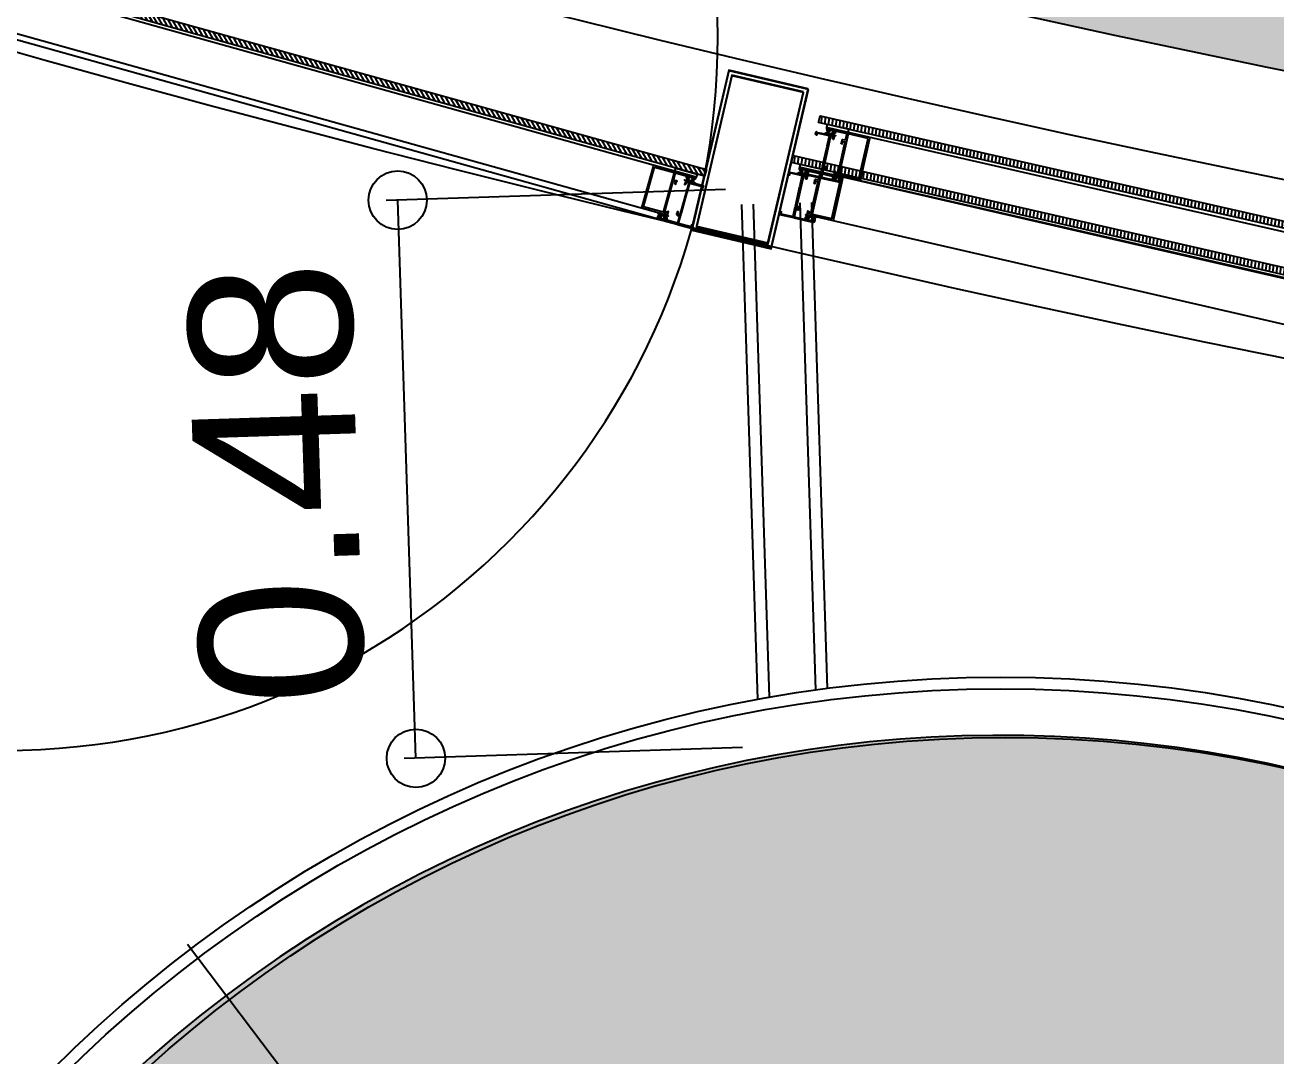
# Model space of a CAD drawing. Header units: millimetres. Extents: x 837300 to 838100, y 1173100 to 1173878.
# Drawn here: x 837877.779 to 837878.85, y 1173325.313 to 1173326.196 of the extents above; entities that cross this region are included whole.
import ezdxf

# ---------------------------------------------------------------- set-up
doc = ezdxf.new("R2010")
doc.units = ezdxf.units.MM
for name, pattern in [('HIDDEN', [0.375, 0.25, -0.125]), ('OLD-ANT-PLANTAS PROPUESTAS$0$KCIG-XR-ESTRUCTURA$0$ACAD_ISO10W100', [18, 12, -3, 0, -3]), ('OLD-ANT-PLANTAS PROPUESTAS$0$KCIG-XR-ESTRUCTURA$0$PHANTOM2', [1.25, 0.625, -0.125, 0.125, -0.125, 0.125, -0.125])]:
    doc.linetypes.add(name, pattern=pattern)
for name, color, linetype in [('EE-CARPETA 51', 250, 'HIDDEN'), ('INT_COTAS 100', 2, 'Continuous'), ('INT_REVESTIMIENTO', 1, 'Continuous'), ('OLD-ANT-PLANTAS PROPUESTAS$0$A-BORDE DE LOSA PERFIL IPE', 2, 'Continuous'), ('OLD-ANT-PLANTAS PROPUESTAS$0$A-EJES', 251, 'OLD-ANT-PLANTAS PROPUESTAS$0$KCIG-XR-ESTRUCTURA$0$ACAD_ISO10W100'), ('OLD-ANT-PLANTAS PROPUESTAS$0$A-ESTRUCTURA', 5, 'Continuous'), ('OLD-ANT-PLANTAS PROPUESTAS$0$A-FONDO_250', 250, 'Continuous'), ('OLD-ANT-PLANTAS PROPUESTAS$0$A-FONDO_253', 253, 'Continuous'), ('OLD-ANT-PLANTAS PROPUESTAS$0$KCIG-AP-DW-XR-VENTANERIA$0$A-A BORDILLO', 1, 'Continuous'), ('OLD-ANT-PLANTAS PROPUESTAS$0$KCIG-AP-DW-XR-VENTANERIA$0$A-A PERFIL ESTRUCTURAL VENTANERIA', 1, 'Continuous'), ('OLD-ANT-PLANTAS PROPUESTAS$0$KCIG-AP-DW-XR-VENTANERIA$0$A-Linea-1', 1, 'Continuous'), ('OLD-ANT-PLANTAS PROPUESTAS$0$KCIG-XR-ESTRUCTURA$0$A-estructura', 5, 'Continuous'), ('OLD-ANT-PLANTAS PROPUESTAS$0$KCIG-XR-ESTRUCTURA$0$A-FONDO_250', 250, 'Continuous'), ('OLD-ANT-PLANTAS PROPUESTAS$0$KCIG-XR-ESTRUCTURA$0$ES-COLUMNA', 6, 'Continuous'), ('OLD-ANT-PLANTAS PROPUESTAS$0$KCIG-XR-ESTRUCTURA$0$G-LINEA DE EJE', 1, 'OLD-ANT-PLANTAS PROPUESTAS$0$KCIG-XR-ESTRUCTURA$0$PHANTOM2')]:
    doc.layers.add(name, color=color, linetype=linetype)
doc.styles.add('ARIAL', font='arial.ttf')
doc.dimstyles.new('Cotas100', dxfattribs={"dimtxt": 0.14, "dimasz": 0.1, "dimexe": 0.01, "dimexo": 0.01, "dimgap": 0.04, "dimtad": 1, "dimzin": 1, "dimdsep": 46, "dimtxsty": 'ARIAL', "dimblk": 'SMALL', "dimcen": 0.3, "dimclrd": 2, "dimclre": 2, "dimclrt": 1, "dimazin": 2, "dimtfac": 1, "dimtofl": 0, "dimtmove": 0, "dimatfit": 3, "dimldrblk": 'OBLIQUE', "dimfxl": 1, "dimtolj": 1, "dimlwd": -1, "dimlwe": -1, "dimarcsym": 0})
pattern_1 = [(37.10164, (835528.5866, 1174907.0035), (-4.213567, 5.571003), [5.08, -1.905]), (127.10164, (835528.5866, 1174907.0035), (-5.571003, -4.213567), [5.08, -1.905])]
pattern_2 = [(360, (-849.747, 1687.621), (9e-16, 6.985), [5.08, -1.905]), (90, (-849.747, 1687.621), (-6.985, 9e-16), [5.08, -1.905])]
pattern_3 = [(360, (-849.822, 1688.314), (9e-16, 6.985), [5.08, -1.905]), (90, (-849.822, 1688.314), (-6.985, 9e-16), [5.08, -1.905])]

# ---------------------------------------------------------------- blocks, each defined once
blk = doc.blocks.new('_Small')
at = {"color": 0, "linetype": 'ByBlock', "lineweight": -2}
blk.add_circle((0, 0), 0.25, dxfattribs=at)
blk = doc.blocks.new('*D453')
at = {"layer": 'Defpoints', "color": 0, "transparency": 16777216}
for p in [(456.4539, 5.8489), (456.1632, 5.8394), (456.4686, 5.3709)]:
    blk.add_point(p, dxfattribs=at)
at = {"layer": 'INT_COTAS 100', "color": 2, "transparency": 16777216}
for p, q in [((456.4439, 5.8486), (456.1532, 5.8391)), ((456.1788, 5.3614), (456.1632, 5.8394)), ((456.4586, 5.3706), (456.1688, 5.3611))]:
    blk.add_line(p, q, dxfattribs=at)
at = {"layer": 'INT_COTAS 100', "color": 2, "transparency": 16777216, "xscale": 0.1, "yscale": 0.1, "zscale": 0.1}
for p, rotation in [((456.1632, 5.8394), 91.86535949326179), ((456.1788, 5.3614), 271.8653594932618)]:
    blk.add_blockref('_Small', p, dxfattribs=dict(at, rotation=rotation))
at = {"layer": 'INT_COTAS 100', "color": 1, "transparency": 16777216, "insert": (456.0596, 5.5968), "char_height": 0.14, "attachment_point": 5, "rotation": 91.8654, "style": 'ARIAL'}
blk.add_mtext('\\A1;0.48', dxfattribs=at)
blk = doc.blocks.new('_Oblique')
at = {"color": 0, "linetype": 'ByBlock', "lineweight": -2}
blk.add_line((-0.5, -0.5), (0.5, 0.5), dxfattribs=at)
blk = doc.blocks.new('OLD-ANT-PLANTAS PROPUESTAS$0$EJES EST.')
at = {"layer": 'OLD-ANT-PLANTAS PROPUESTAS$0$A-EJES', "ltscale": 0.05}
blk.add_lwpolyline([(2055.327, -943.2311, 0.241408), (2059.2317, -958.2936)], format="xyb", dxfattribs=at)
blk = doc.blocks.new('OLD-ANT-PLANTAS PROPUESTAS$0$KCIG-XR-ESTRUCTURA$0$col 2')
at = {"layer": 'OLD-ANT-PLANTAS PROPUESTAS$0$KCIG-XR-ESTRUCTURA$0$A-FONDO_250'}
h = blk.add_hatch(color=256, dxfattribs=at)
h.dxf.hatch_style = 1
edge = h.paths.add_edge_path()
edge.add_arc((-0.0048, 0.0004), 1.1, 180, 360)
edge.add_arc((-0.0048, 0.0004), 1.1, 0, 180)
edge = h.paths.add_edge_path(flags=16)
edge.add_arc((-0.0048, 0.0004), 0.8, 180, 360, ccw=False)
edge.add_arc((-0.0048, 0.0004), 0.8, 0, 180, ccw=False)
at = {"layer": 'OLD-ANT-PLANTAS PROPUESTAS$0$KCIG-XR-ESTRUCTURA$0$ES-COLUMNA'}
blk.add_lwpolyline([(-1.1048, 0.0004, 1), (1.0952, 0.0004, 1)], format="xyb", close=True, dxfattribs=at)
at = {"layer": 'OLD-ANT-PLANTAS PROPUESTAS$0$KCIG-XR-ESTRUCTURA$0$G-LINEA DE EJE', "ltscale": 2}
blk.add_lwpolyline([(-0.0048, -2.5948), (-0.0048, 2.5957)], dxfattribs=at)
blk = doc.blocks.new('OLD-ANT-PLANTAS PROPUESTAS$0$EST P2')
at = {"layer": 'OLD-ANT-PLANTAS PROPUESTAS$0$A-EJES'}
blk.add_blockref('OLD-ANT-PLANTAS PROPUESTAS$0$EJES EST.', (0, -490.2791), dxfattribs=at)
at = {"layer": 'OLD-ANT-PLANTAS PROPUESTAS$0$KCIG-XR-ESTRUCTURA$0$A-estructura'}
blk.add_blockref('OLD-ANT-PLANTAS PROPUESTAS$0$KCIG-XR-ESTRUCTURA$0$col 2', (2059.2315, -1448.5734), dxfattribs=at)
blk = doc.blocks.new('OLD-ANT-PLANTAS PROPUESTAS$0$KCIG-AP-DW-XR-VENTANERIA$0$A-VENT PERFIL EST')
h = blk.add_hatch()
h.set_pattern_fill('ANGLE', color=255, angle=-37.1016)
h.set_pattern_definition(pattern_2)
h.paths.add_polyline_path([(-0.035, 0.14), (0.035, 0.14), (0.035, 0), (-0.035, 0)])
h = blk.add_hatch()
h.set_pattern_fill('ANGLE', color=251, angle=-37.1016)
h.set_pattern_definition(pattern_2)
h.paths.add_polyline_path([(-0.0315, 0.1365), (0.0315, 0.1365), (0.0315, 0.0035), (-0.0315, 0.0035)], flags=16)
h.paths.add_polyline_path([(-0.035, 0.14), (0.035, 0.14), (0.035, 0), (-0.035, 0)])
at = {"layer": 'OLD-ANT-PLANTAS PROPUESTAS$0$KCIG-AP-DW-XR-VENTANERIA$0$A-A PERFIL ESTRUCTURAL VENTANERIA'}
for points in [[(-0.035, 0.14), (0.035, 0.14), (0.035, 0), (-0.035, 0)], [(-0.0315, 0.1365), (0.0315, 0.1365), (0.0315, 0.0035), (-0.0315, 0.0035)]]:
    blk.add_lwpolyline(points, close=True, dxfattribs=at)
blk = doc.blocks.new('*U296')
h = blk.add_hatch()
h.set_pattern_fill('ANGLE', color=255, angle=-37.1016)
h.set_pattern_definition(pattern_3)
edge = h.paths.add_edge_path()
edge.add_line((1.2106, -0.01), (1.2109, -0.0103))
edge.add_line((1.2109, -0.0103), (1.2109, -0.0277))
edge.add_line((1.2109, -0.0277), (1.2106, -0.028))
edge.add_line((1.2106, -0.028), (1.2109, -0.0283))
edge.add_line((1.2109, -0.0283), (1.2109, -0.0369))
edge.add_line((1.2109, -0.0369), (1.2218, -0.0369))
edge.add_line((1.2218, -0.0369), (1.2218, -0.035))
edge.add_line((1.2218, -0.035), (1.2229, -0.0357))
edge.add_line((1.2229, -0.0357), (1.2229, -0.0375))
edge.add_arc((1.2224, -0.0375), 0.0005, 270, 360, ccw=False)
edge.add_line((1.2224, -0.038), (1.2079, -0.038))
edge.add_arc((1.2079, -0.037), 0.001, 180, 270, ccw=False)
edge.add_line((1.2069, -0.037), (1.2069, -0.0347))
edge.add_line((1.2069, -0.0347), (1.2079, -0.0353))
edge.add_line((1.2079, -0.0353), (1.2079, -0.037))
edge.add_line((1.2079, -0.037), (1.2099, -0.037))
edge.add_line((1.2099, -0.037), (1.2099, -0.0085))
edge.add_line((1.2099, -0.0085), (1.2081, -0.0085))
edge.add_line((1.2081, -0.0085), (1.2081, -0.0103))
edge.add_arc((1.2077, -0.0103), 0.0004, -90, 0, ccw=False)
edge.add_line((1.2077, -0.0107), (1.2075, -0.0107))
edge.add_arc((1.2075, -0.0103), 0.0004, 180, 270, ccw=False)
edge.add_line((1.2071, -0.0103), (1.2071, -0.0085))
edge.add_arc((1.2081, -0.0085), 0.001, 90, 180, ccw=False)
edge.add_line((1.2081, -0.0075), (1.2099, -0.0075))
edge.add_line((1.2099, -0.0075), (1.2099, -0.0011))
edge.add_line((1.2099, -0.0011), (1.2004, -0.0011))
edge.add_line((1.2004, -0.0011), (1.2004, -0.0025))
edge.add_arc((1.1994, -0.0025), 0.001, 270, 360, ccw=False)
edge.add_line((1.1994, -0.0035), (1.1977, -0.0035))
edge.add_line((1.1977, -0.0035), (1.1977, -0.0025))
edge.add_line((1.1977, -0.0025), (1.1994, -0.0025))
edge.add_line((1.1994, -0.0025), (1.1994, -0.0011))
edge.add_line((1.1994, -0.0011), (1.1931, -0.0011))
edge.add_line((1.1931, -0.0011), (1.1931, -0.0025))
edge.add_line((1.1931, -0.0025), (1.1947, -0.0025))
edge.add_line((1.1947, -0.0025), (1.1947, -0.0035))
edge.add_line((1.1947, -0.0035), (1.1931, -0.0035))
edge.add_arc((1.1931, -0.0025), 0.001, 180, 270, ccw=False)
edge.add_line((1.1921, -0.0025), (1.1921, -0.001))
edge.add_arc((1.1931, -0.001), 0.001, 90, 180, ccw=False)
edge.add_line((1.1931, 0), (1.2096, 0))
edge.add_line((1.2096, 0), (1.2099, -0.0003))
edge.add_line((1.2099, -0.0003), (1.2102, 0))
edge.add_line((1.2102, 0), (1.2224, 0))
edge.add_arc((1.2224, -0.0005), 0.0005, 0, 90, ccw=False)
edge.add_line((1.2229, -0.0005), (1.2229, -0.0023))
edge.add_line((1.2229, -0.0023), (1.2218, -0.003))
edge.add_line((1.2218, -0.003), (1.2218, -0.0011))
edge.add_line((1.2218, -0.0011), (1.2109, -0.0011))
edge.add_line((1.2109, -0.0011), (1.2109, -0.0097))
edge.add_line((1.2109, -0.0097), (1.2106, -0.01))
h = blk.add_hatch()
h.set_pattern_fill('ANGLE', color=255, angle=-37.1016)
h.set_pattern_definition(pattern_3)
edge = h.paths.add_edge_path()
edge.add_line((1.1998, -0.0054), (1.1998, -0.0087))
edge.add_line((1.1998, -0.0087), (1.1984, -0.0078))
edge.add_line((1.1984, -0.0078), (1.1984, -0.0067))
edge.add_line((1.1984, -0.0067), (1.1968, -0.0067))
edge.add_line((1.1968, -0.0067), (1.1968, -0.0349))
edge.add_line((1.1968, -0.0349), (1.1986, -0.0349))
edge.add_line((1.1986, -0.0349), (1.1986, -0.0331))
edge.add_arc((1.199, -0.0331), 0.0004, 90, 180, ccw=False)
edge.add_line((1.199, -0.0327), (1.1994, -0.0327))
edge.add_arc((1.1994, -0.0331), 0.0004, 0, 90, ccw=False)
edge.add_line((1.1998, -0.0331), (1.1998, -0.0354))
edge.add_arc((1.199, -0.0354), 0.0008, 270, 360, ccw=False)
edge.add_line((1.199, -0.0362), (1.1968, -0.0362))
edge.add_line((1.1968, -0.0362), (1.1968, -0.0421))
edge.add_line((1.1968, -0.0421), (1.2059, -0.0421))
edge.add_line((1.2059, -0.0421), (1.2071, -0.0402))
edge.add_line((1.2071, -0.0402), (1.2085, -0.0402))
edge.add_line((1.2085, -0.0402), (1.2073, -0.0421))
edge.add_line((1.2073, -0.0421), (1.2134, -0.0421))
edge.add_line((1.2134, -0.0421), (1.2121, -0.0402))
edge.add_line((1.2121, -0.0402), (1.2136, -0.0402))
edge.add_line((1.2136, -0.0402), (1.2148, -0.0421))
edge.add_line((1.2148, -0.0421), (1.2148, -0.0434))
edge.add_line((1.2148, -0.0434), (0.008, -0.0434))
edge.add_line((0.008, -0.0434), (0.008, -0.0421))
edge.add_line((0.008, -0.0421), (0.0093, -0.0402))
edge.add_line((0.0093, -0.0402), (0.0107, -0.0402))
edge.add_line((0.0107, -0.0402), (0.0095, -0.0421))
edge.add_line((0.0095, -0.0421), (0.0156, -0.0421))
edge.add_line((0.0156, -0.0421), (0.0143, -0.0402))
edge.add_line((0.0143, -0.0402), (0.0157, -0.0402))
edge.add_line((0.0157, -0.0402), (0.017, -0.0421))
edge.add_line((0.017, -0.0421), (0.026, -0.0421))
edge.add_line((0.026, -0.0421), (0.026, -0.0362))
edge.add_line((0.026, -0.0362), (0.0238, -0.0362))
edge.add_arc((0.0238, -0.0354), 0.0008, 180, 270, ccw=False)
edge.add_line((0.023, -0.0354), (0.023, -0.0331))
edge.add_arc((0.0234, -0.0331), 0.0004, 90, 180, ccw=False)
edge.add_line((0.0234, -0.0327), (0.0238, -0.0327))
edge.add_arc((0.0238, -0.0331), 0.0004, 0, 90, ccw=False)
edge.add_line((0.0242, -0.0331), (0.0242, -0.0349))
edge.add_line((0.0242, -0.0349), (0.026, -0.0349))
edge.add_line((0.026, -0.0349), (0.026, -0.0067))
edge.add_line((0.026, -0.0067), (0.0244, -0.0067))
edge.add_line((0.0244, -0.0067), (0.0244, -0.0078))
edge.add_line((0.0244, -0.0078), (0.023, -0.0087))
edge.add_line((0.023, -0.0087), (0.023, -0.0054))
edge.add_line((0.023, -0.0054), (1.1998, -0.0054))
h = blk.add_hatch()
h.set_pattern_fill('ANGLE', color=255, angle=-37.1016)
h.set_pattern_definition(pattern_3)
h.paths.add_polyline_path([(1.2148, -0.0434), (1.1958, -0.0434), (1.1958, -0.0461), (1.2148, -0.0461)])
edge = h.paths.add_edge_path()
edge.add_line((1.2083, -0.0414), (1.2083, -0.0421))
edge.add_line((1.2083, -0.0421), (1.2124, -0.0421))
edge.add_line((1.2124, -0.0421), (1.2124, -0.0414))
edge.add_line((1.2124, -0.0414), (1.212, -0.0414))
edge.add_arc((1.2123, -0.0406), 0.000773, 129.1511, 251.5535, ccw=False)
edge.add_arc((1.2155, -0.0437), 0.00517, 98.1585, 135.265, ccw=False)
edge.add_arc((1.2147, -0.0383), 0.000248, 283.7431, 449.9999)
edge.add_arc((1.214, -0.0439), 0.00591, 83.3948, 128.1641)
edge.add_arc((1.2067, -0.0439), 0.00591, 51.8359, 96.6051)
edge.add_arc((1.206, -0.0383), 0.000248, 90, 256.2569)
edge.add_arc((1.2052, -0.0437), 0.00519, 44.8007, 81.7759, ccw=False)
edge.add_arc((1.2084, -0.0406), 0.000769, -72.0712, 51.3666, ccw=False)
edge.add_line((1.2087, -0.0414), (1.2083, -0.0414))
edge.add_line((1.2083, -0.0414), (1.2087, -0.0414))
edge.add_line((1.2087, -0.0414), (1.2083, -0.0414))
edge = h.paths.add_edge_path()
edge.add_line((1.1982, -0.0018), (1.1982, -0.0011))
edge.add_line((1.1982, -0.0011), (1.1942, -0.0011))
edge.add_line((1.1942, -0.0011), (1.1942, -0.0018))
edge.add_line((1.1942, -0.0018), (1.1945, -0.0018))
edge.add_arc((1.1943, -0.0025), 0.000773, -50.8489, 71.5536, ccw=False)
edge.add_arc((1.1911, 0.0005), 0.00517, 278.1585, 315.265, ccw=False)
edge.add_arc((1.1919, -0.0048), 0.000248, 103.7432, 270)
edge.add_arc((1.1926, 0.0008), 0.00591, 263.3949, 308.1641)
edge.add_arc((1.1999, 0.0008), 0.00591, 231.8359, 276.6051)
edge.add_arc((1.2005, -0.0048), 0.000248, 270, 436.2568)
edge.add_arc((1.2013, 0.0005), 0.00519, 224.8007, 261.7759, ccw=False)
edge.add_arc((1.1981, -0.0025), 0.000769, 107.9288, 231.3666, ccw=False)
edge.add_line((1.1979, -0.0018), (1.1982, -0.0018))
edge.add_line((1.1982, -0.0018), (1.1979, -0.0018))
edge.add_line((1.1979, -0.0018), (1.1982, -0.0018))
h = blk.add_hatch()
h.set_pattern_fill('ANSI31', color=251, scale=0.001, angle=-37.1016)
h.set_pattern_definition([(45, (-849.8819873, 1687.5950843), (-0.0022450640303, 0.0022450640303), [])])
h.paths.add_polyline_path([(0.0014, -0.0461), (0.0014, -0.0521), (1.2214, -0.0521), (1.2214, -0.0461)])
at = {"color": 2}
blk.add_lwpolyline([(1.2106, -0.01), (1.2109, -0.0103), (1.2109, -0.0277), (1.2106, -0.028), (1.2109, -0.0283), (1.2109, -0.0369), (1.2218, -0.0369), (1.2218, -0.035), (1.2229, -0.0357), (1.2229, -0.0375, -0.414214), (1.2224, -0.038), (1.2079, -0.038, -0.414214), (1.2069, -0.037), (1.2069, -0.0347), (1.2079, -0.0353), (1.2079, -0.037), (1.2099, -0.037), (1.2099, -0.0085), (1.2081, -0.0085), (1.2081, -0.0103, -0.414214), (1.2077, -0.0107), (1.2075, -0.0107, -0.414214), (1.2071, -0.0103), (1.2071, -0.0085, -0.414214), (1.2081, -0.0075), (1.2099, -0.0075), (1.2099, -0.0011), (1.2004, -0.0011), (1.2004, -0.0025, -0.414214), (1.1994, -0.0035), (1.1977, -0.0035), (1.1977, -0.0025), (1.1994, -0.0025), (1.1994, -0.0011), (1.1931, -0.0011), (1.1931, -0.0025), (1.1947, -0.0025), (1.1947, -0.0035), (1.1931, -0.0035, -0.414214), (1.1921, -0.0025), (1.1921, -0.001, -0.414214), (1.1931, 0), (1.2096, 0), (1.2099, -0.0003), (1.2102, 0), (1.2224, 0, -0.414214), (1.2229, -0.0005), (1.2229, -0.0023), (1.2218, -0.003), (1.2218, -0.0011), (1.2109, -0.0011), (1.2109, -0.0097)], format="xyb", close=True, dxfattribs=at)
blk.add_lwpolyline([(1.1998, -0.0054), (1.1998, -0.0087), (1.1984, -0.0078), (1.1984, -0.0067), (1.1968, -0.0067), (1.1968, -0.0349), (1.1986, -0.0349), (1.1986, -0.0331, -0.414213), (1.199, -0.0327), (1.1994, -0.0327, -0.414214), (1.1998, -0.0331), (1.1998, -0.0354, -0.414214), (1.199, -0.0362), (1.1968, -0.0362), (1.1968, -0.0421), (1.2059, -0.0421), (1.2071, -0.0402), (1.2085, -0.0402), (1.2073, -0.0421), (1.2134, -0.0421), (1.2121, -0.0402), (1.2136, -0.0402), (1.2148, -0.0421), (1.2148, -0.0434), (0.008, -0.0434)], format="xyb", dxfattribs=at)
for points in [[(0.023, -0.0054), (1.1998, -0.0054)], [(1.1768, -0.0434), (1.1768, -0.0054)]]:
    blk.add_lwpolyline(points, dxfattribs=at)
blk.add_lwpolyline([(1.1781, -0.0421), (1.1955, -0.0421), (1.1955, -0.0067), (1.1781, -0.0067)], close=True, dxfattribs=at)
at = {"color": 253}
for points in [[(1.1982, -0.0018), (1.1982, -0.0011), (1.1942, -0.0011), (1.1942, -0.0018), (1.1945, -0.0018, -0.591413), (1.1948, -0.0031, -0.163337), (1.1918, -0.0046, 0.886725), (1.1919, -0.0051, 0.197866), (1.1962, -0.0039, 0.197866), (1.2005, -0.0051, 0.886725), (1.2006, -0.0046, -0.162749), (1.1977, -0.0031, -0.597526), (1.1979, -0.0018), (1.1982, -0.0018), (1.1979, -0.0018)], [(1.2083, -0.0414), (1.2083, -0.0421), (1.2124, -0.0421), (1.2124, -0.0414), (1.212, -0.0414, -0.591413), (1.2118, -0.04, -0.163337), (1.2147, -0.0386, 0.886725), (1.2147, -0.0381, 0.197866), (1.2103, -0.0393, 0.197866), (1.206, -0.0381, 0.886725), (1.206, -0.0386, -0.162749), (1.2089, -0.04, -0.597526), (1.2087, -0.0414), (1.2083, -0.0414), (1.2087, -0.0414)]]:
    blk.add_lwpolyline(points, format="xyb", close=True, dxfattribs=at)
blk.add_lwpolyline([(1.2148, -0.0434), (1.1958, -0.0434), (1.1958, -0.0461), (1.2148, -0.0461)], close=True, dxfattribs=at)
at = {"layer": 'Defpoints'}
blk.add_circle((0.6114, 0), 0.6114, dxfattribs=at)
at = {"layer": 'OLD-ANT-PLANTAS PROPUESTAS$0$KCIG-AP-DW-XR-VENTANERIA$0$A-Linea-1'}
blk.add_line((1.2229, 0), (0, 0), dxfattribs=at)
blk.add_lwpolyline([(0.0014, -0.0461), (0.0014, -0.0521), (1.2214, -0.0521), (1.2214, -0.0461)], close=True, dxfattribs=at)
blk = doc.blocks.new('COTAS PP1')
at = {"layer": 'INT_COTAS 100'}
dim = blk.add_linear_dim(base=(456.1632, 5.8394), p1=(456.4686, 5.3709), p2=(456.4539, 5.8489), angle=271.8654, dimstyle='Cotas100', override={"dimtad": 4, "dimtmove": 1}, dxfattribs=at)
dim.commit()
dim.dimension.update_dxf_attribs({"geometry": '*D453', "text_midpoint": (456.0596, 5.5968)})

msp = doc.modelspace()

# ---------------------------------------------------------------- hatches: boundary and pattern name
at = {"extrusion": (1.57983e-05, -2.58013e-06, 1)}
h = msp.add_hatch(dxfattribs=at)
h.set_pattern_fill('ANSI31', color=251, scale=0.001, angle=-0.0002)
h.set_pattern_definition([(82.10145987, (835528.977533, 1174906.4015798), (-0.0031448786637, 0.000436306304), [])])
h.paths.add_polyline_path([(837878.4584, 1173326.112), (837878.4597, 1173326.1179), (837879.3046, 1173325.9259), (837879.3033, 1173325.9201)])
at = {"extrusion": (1.57983e-05, -2.58008e-06, 1)}
h = msp.add_hatch(dxfattribs=at)
h.set_pattern_fill('ANGLE', color=255)
h.set_pattern_definition(pattern_1)
h.paths.add_polyline_path([(837878.4649, 1173326.1072), (837878.4834, 1173326.103), (837878.484, 1173326.1057), (837878.4655, 1173326.1098)])
edge = h.paths.add_edge_path()
edge.add_line((837878.4708, 1173326.1038), (837878.471, 1173326.1045))
edge.add_line((837878.471, 1173326.1045), (837878.467, 1173326.1054))
edge.add_line((837878.467, 1173326.1054), (837878.4669, 1173326.1047))
edge.add_line((837878.4669, 1173326.1047), (837878.4672, 1173326.1046))
edge.add_arc((837878.4668, 1173326.104), 0.000773, -63.5123, 58.8902, ccw=False)
edge.add_arc((837878.4644, 1173326.1076), 0.00517, 265.4952, 302.6017, ccw=False)
edge.add_arc((837878.464, 1173326.1022), 0.000248, 91.0798, 257.3366)
edge.add_arc((837878.4658, 1173326.1076), 0.00591, 250.7315, 295.5008)
edge.add_arc((837878.473, 1173326.106), 0.00591, 219.1726, 263.9418)
edge.add_arc((837878.4724, 1173326.1003), 0.000248, 257.3367, 423.5935)
edge.add_arc((837878.4744, 1173326.1054), 0.00519, 212.1373, 249.1126, ccw=False)
edge.add_arc((837878.4706, 1173326.1031), 0.000769, 95.2655, 218.7032, ccw=False)
edge.add_line((837878.4705, 1173326.1039), (837878.4708, 1173326.1038))
edge.add_line((837878.4708, 1173326.1038), (837878.4705, 1173326.1039))
edge.add_line((837878.4705, 1173326.1039), (837878.4708, 1173326.1038))
edge = h.paths.add_edge_path()
edge.add_line((837878.472, 1173326.063), (837878.4718, 1173326.0623))
edge.add_line((837878.4718, 1173326.0623), (837878.4758, 1173326.0614))
edge.add_line((837878.4758, 1173326.0614), (837878.4759, 1173326.0621))
edge.add_line((837878.4759, 1173326.0621), (837878.4756, 1173326.0622))
edge.add_arc((837878.476, 1173326.0628), 0.000773, 116.4878, 238.8902, ccw=False)
edge.add_arc((837878.4785, 1173326.0592), 0.00517, 85.4952, 122.6017, ccw=False)
edge.add_arc((837878.4789, 1173326.0646), 0.000248, 271.0798, 437.3367)
edge.add_arc((837878.477, 1173326.0592), 0.00591, 70.7315, 115.5008)
edge.add_arc((837878.4698, 1173326.0608), 0.00591, 39.1726, 83.9418)
edge.add_arc((837878.4704, 1173326.0665), 0.000248, 77.3367, 243.5935)
edge.add_arc((837878.4684, 1173326.0614), 0.00519, 32.1373, 69.1125, ccw=False)
edge.add_arc((837878.4722, 1173326.0637), 0.000769, -84.7345, 38.7032, ccw=False)
edge.add_line((837878.4723, 1173326.0629), (837878.472, 1173326.063))
edge.add_line((837878.472, 1173326.063), (837878.4723, 1173326.0629))
edge.add_line((837878.4723, 1173326.0629), (837878.472, 1173326.063))
h = msp.add_hatch(dxfattribs=at)
h.set_pattern_fill('ANGLE', color=255)
h.set_pattern_definition(pattern_1)
edge = h.paths.add_edge_path()
edge.add_line((837878.4617, 1173326.0737), (837878.4615, 1173326.0741))
edge.add_line((837878.4615, 1173326.0741), (837878.4653, 1173326.091))
edge.add_line((837878.4653, 1173326.091), (837878.4657, 1173326.0913))
edge.add_line((837878.4657, 1173326.0913), (837878.4654, 1173326.0916))
edge.add_line((837878.4654, 1173326.0916), (837878.4673, 1173326.1001))
edge.add_line((837878.4673, 1173326.1001), (837878.4567, 1173326.1025))
edge.add_line((837878.4567, 1173326.1025), (837878.4563, 1173326.1006))
edge.add_line((837878.4563, 1173326.1006), (837878.4554, 1173326.1015))
edge.add_line((837878.4554, 1173326.1015), (837878.4558, 1173326.1032))
edge.add_arc((837878.4563, 1173326.1031), 0.0005, 77.3367, 167.3367, ccw=False)
edge.add_line((837878.4564, 1173326.1036), (837878.4705, 1173326.1004))
edge.add_arc((837878.4703, 1173326.0995), 0.001, -12.6633, 77.3367, ccw=False)
edge.add_line((837878.4713, 1173326.0992), (837878.4708, 1173326.097))
edge.add_line((837878.4708, 1173326.097), (837878.4699, 1173326.0978))
edge.add_line((837878.4699, 1173326.0978), (837878.4703, 1173326.0995))
edge.add_line((837878.4703, 1173326.0995), (837878.4684, 1173326.0999))
edge.add_line((837878.4684, 1173326.0999), (837878.4621, 1173326.0721))
edge.add_line((837878.4621, 1173326.0721), (837878.4639, 1173326.0717))
edge.add_line((837878.4639, 1173326.0717), (837878.4643, 1173326.0734))
edge.add_arc((837878.4647, 1173326.0734), 0.0004, 77.3367, 167.3367, ccw=False)
edge.add_line((837878.4647, 1173326.0737), (837878.4649, 1173326.0737))
edge.add_arc((837878.4648, 1173326.0733), 0.0004, -12.6633, 77.3367, ccw=False)
edge.add_line((837878.4652, 1173326.0732), (837878.4648, 1173326.0715))
edge.add_arc((837878.4639, 1173326.0717), 0.001, 257.3367, 347.3367, ccw=False)
edge.add_line((837878.4637, 1173326.0707), (837878.4619, 1173326.0711))
edge.add_line((837878.4619, 1173326.0711), (837878.4605, 1173326.0648))
edge.add_line((837878.4605, 1173326.0648), (837878.4697, 1173326.0627))
edge.add_line((837878.4697, 1173326.0627), (837878.4701, 1173326.0641))
edge.add_arc((837878.471, 1173326.0639), 0.001, 77.3367, 167.3367, ccw=False)
edge.add_line((837878.4713, 1173326.0649), (837878.4729, 1173326.0645))
edge.add_line((837878.4729, 1173326.0645), (837878.4727, 1173326.0636))
edge.add_line((837878.4727, 1173326.0636), (837878.471, 1173326.0639))
edge.add_line((837878.471, 1173326.0639), (837878.4707, 1173326.0625))
edge.add_line((837878.4707, 1173326.0625), (837878.4769, 1173326.0611))
edge.add_line((837878.4769, 1173326.0611), (837878.4772, 1173326.0625))
edge.add_line((837878.4772, 1173326.0625), (837878.4756, 1173326.0629))
edge.add_line((837878.4756, 1173326.0629), (837878.4758, 1173326.0639))
edge.add_line((837878.4758, 1173326.0639), (837878.4774, 1173326.0635))
edge.add_arc((837878.4772, 1173326.0625), 0.001, -12.6633, 77.3367, ccw=False)
edge.add_line((837878.4782, 1173326.0623), (837878.4778, 1173326.0609))
edge.add_arc((837878.4769, 1173326.0611), 0.001, 257.3367, 347.3367, ccw=False)
edge.add_line((837878.4766, 1173326.0601), (837878.4605, 1173326.0637))
edge.add_line((837878.4605, 1173326.0637), (837878.4603, 1173326.0641))
edge.add_line((837878.4603, 1173326.0641), (837878.46, 1173326.0639))
edge.add_line((837878.46, 1173326.0639), (837878.4481, 1173326.0665))
edge.add_arc((837878.4482, 1173326.067), 0.0005, 167.3367, 257.3367, ccw=False)
edge.add_line((837878.4477, 1173326.0671), (837878.4481, 1173326.0689))
edge.add_line((837878.4481, 1173326.0689), (837878.4492, 1173326.0693))
edge.add_line((837878.4492, 1173326.0693), (837878.4488, 1173326.0674))
edge.add_line((837878.4488, 1173326.0674), (837878.4595, 1173326.065))
edge.add_line((837878.4595, 1173326.065), (837878.4614, 1173326.0735))
edge.add_line((837878.4614, 1173326.0735), (837878.4617, 1173326.0737))
at = {"extrusion": (1.57956e-05, -2.59651e-06, 1)}
h = msp.add_hatch(dxfattribs=at)
h.set_pattern_fill('ANSI31', color=251, scale=0.001, angle=-0.0596)
h.set_pattern_definition([(82.0420567, (835530.5940165, 1174908.802532), (-0.0031444246195, 0.000439566619), [])])
h.paths.add_polyline_path([(837878.4352, 1173326.0779), (837878.4366, 1173326.0838), (837879.2813, 1173325.891), (837879.2799, 1173325.8851)])
at = {"layer": 'OLD-ANT-PLANTAS PROPUESTAS$0$A-FONDO_250'}
h = msp.add_hatch(dxfattribs=at)
h.set_pattern_fill('AR-SAND', color=256, scale=0.0025, angle=-0.0002)
h.set_pattern_definition([(37.499821, (837224.82192, 1174073.10164), (-0.003999696, 0.122353322), [0, -0.09652, 0, -0.10795, 0, -0.1031875]), (7.49982, (837224.82192, 1174073.10164), (0.11238138, 0.179205924), [0, -0.05207, 0, -0.086995, 0, -0.0333375]), (327.499821, (837224.74381, 1174073.10164), (0.197748094, 0.000358678), [0, -0.03175, 0, -0.1143, 0, -0.149225]), (317.49982, (837224.74381, 1174073.10164), (0.190889287, 0.055731734), [0, -0.015875, 0, -0.07493, 0, -0.085725])])
edge = h.paths.add_edge_path()
edge.add_arc((837878.6247, 1173318.3444), 6.4447, 268.41296, 292.31143, ccw=False)
edge.add_arc((837879.2527, 1173323.813), 11.938, 266.1264, 300.92186)
edge.add_arc((837882.6448, 1173318.3316), 5.4934, 299.9493, 341.0484)
edge.add_arc((837882.55, 1173318.462), 5.6261, 340.1061, 393.5595)
edge.add_arc((837878.0491, 1173314.5954), 11.5376, 37.20684, 67.9566)
edge.add_arc((837878.0435, 1173314.6365), 11.5016, 67.85382, 83.41373)
edge.add_line((837879.3627, 1173326.0622), (837879.3596, 1173326.0095))
edge.add_arc((837866.3504, 1173284.2637), 43.7259, 70.87473, 72.69143, ccw=False)
edge.add_arc((837878.7933, 1173318.9359), 6.9021, 39.15365, 74.16654, ccw=False)
edge.add_arc((837878.8027, 1173318.9611), 6.8789, -4.54589, 39.04021, ccw=False)
edge.add_arc((837878.4552, 1173319.1335), 7.2404, 291.1814, 354.31189, ccw=False)
at = {"layer": 'OLD-ANT-PLANTAS PROPUESTAS$0$A-FONDO_253'}
h = msp.add_hatch(color=256, dxfattribs=at)
h.dxf.hatch_style = 1
edge = h.paths.add_edge_path(flags=16)
edge.add_arc((837846.5301, 1173295.9539), 7.5868, 283.24708, 358.05936, ccw=False)
edge.add_arc((837850.9885, 1173281.9328), 7.1719, 112.28617, 191.82687)
edge.add_arc((837834.7347, 1173278.7898), 9.3844, -50.43584, 10.26977, ccw=False)
edge.add_arc((837836.7502, 1173276.3917), 6.2521, 215.49265, 309.32323, ccw=False)
edge.add_arc((837839.3233, 1173278.1782), 9.3844, 124.2365, 215.25171, ccw=False)
edge.add_arc((837831.606, 1173289.3927), 4.2293, 305.1934, 455.5205)
edge.add_arc((837830.0952, 1173303.8802), 10.337, 219.23687, 276.13054, ccw=False)
edge.add_arc((837827.4308, 1173301.6876), 6.8864, 124.75996, 219.12947, ccw=False)
edge.add_arc((837829.3822, 1173298.8418), 10.337, 56.26131, 124.65256, ccw=False)
edge.add_arc((837840.804, 1173317.2321), 11.3224, 239.88657, 421.47065)
edge.add_arc((837858.6597, 1173341.4001), 18.8991, 173.43872, 228.80264, ccw=False)
edge.add_arc((837850.1752, 1173342.3759), 10.3588, 80.76479, 173.43812, ccw=False)
edge.add_arc((837848.8044, 1173333.9463), 18.8991, 8.12746, 80.7642, ccw=False)
edge.add_arc((837881.8451, 1173340.7768), 14.9226, 196.18157, 260.44966)
edge.add_arc((837878.036, 1173314.5823), 11.556, 37.21916, 83.37462, ccw=False)
edge.add_arc((837882.5177, 1173318.45), 5.6597, -57.8326, 33.4794, ccw=False)
edge.add_arc((837879.2428, 1173323.8339), 11.961, 260.10736, 301.71618, ccw=False)
edge.add_arc((837872.6989, 1173296.5677), 16.1206, 73.83152, 104.33831)
edge.add_arc((837874.2834, 1173292.5474), 20.4152, 105.85279, 171.12519)
edge = h.paths.add_edge_path()
edge.add_arc((837846.5301, 1173295.9539), 7.7368, 283.33578, 357.9916, ccw=False)
edge.add_arc((837850.9885, 1173281.9328), 7.0219, 112.38194, 191.84335)
edge.add_arc((837834.7347, 1173278.7898), 9.5344, -50.43773, 10.28213, ccw=False)
edge.add_arc((837836.7502, 1173276.3917), 6.4021, 215.48982, 309.32606, ccw=False)
edge.add_arc((837839.3233, 1173278.1782), 9.5344, 124.24413, 215.2536, ccw=False)
edge.add_arc((837831.606, 1173289.3927), 4.0793, 305.2108, 455.5094)
edge.add_arc((837830.0952, 1173303.8802), 10.487, 219.2361, 276.12613, ccw=False)
edge.add_arc((837827.4308, 1173301.6876), 7.0364, 124.75882, 219.13062, ccw=False)
edge.add_arc((837829.3822, 1173298.8418), 10.487, 56.28743, 124.65333, ccw=False)
edge.add_arc((837840.804, 1173317.2321), 11.1724, 239.91074, 421.55559)
edge.add_arc((837858.6597, 1173341.4001), 19.0491, 173.43872, 228.85298, ccw=False)
edge.add_arc((837850.1752, 1173342.3759), 10.5088, 80.76479, 173.43813, ccw=False)
edge.add_arc((837848.8044, 1173333.9463), 19.0491, 8.15937, 80.7642, ccw=False)
edge.add_arc((837881.8451, 1173340.7768), 14.7726, 196.22235, 260.43489)
edge.add_arc((837878.036, 1173314.5823), 11.706, 37.19528, 83.35576, ccw=False)
edge.add_arc((837882.5177, 1173318.45), 5.8097, -57.83845, 33.52785, ccw=False)
edge.add_arc((837879.2428, 1173323.8339), 12.111, 260.06824, 301.71896, ccw=False)
edge.add_arc((837872.6989, 1173296.5677), 15.9706, 73.80218, 104.33121)
edge.add_arc((837874.2834, 1173292.5474), 20.2652, 105.8584, 171.09967)

# ---------------------------------------------------------------- linework, layer by layer
at = {"color": 4, "extrusion": (1.57983e-05, -2.58013e-06, 1), "elevation": 10.2096}
msp.add_lwpolyline([(837878.4584, 1173326.112), (837878.4597, 1173326.1179), (837879.3046, 1173325.9259), (837879.3033, 1173325.9201)], close=True, dxfattribs=at)
at = {"color": 253, "extrusion": (1.57983e-05, -2.58013e-06, 1), "elevation": 10.2097}
for points in [[(837878.4712, 1173326.1043), (837878.4714, 1173326.105), (837878.4674, 1173326.1059), (837878.4673, 1173326.1052), (837878.4676, 1173326.1051, -0.591413), (837878.4675, 1173326.1038, -0.163337), (837878.4643, 1173326.103, 0.886725), (837878.4643, 1173326.1025, 0.197866), (837878.4688, 1173326.1027, 0.197866), (837878.4727, 1173326.1006, 0.886725), (837878.4729, 1173326.1011, -0.162749), (837878.4704, 1173326.1031, -0.597526), (837878.4709, 1173326.1044), (837878.4712, 1173326.1043), (837878.4709, 1173326.1044)], [(837878.4724, 1173326.0635), (837878.4722, 1173326.0628), (837878.4762, 1173326.0619), (837878.4763, 1173326.0626), (837878.476, 1173326.0627, -0.591413), (837878.4761, 1173326.064, -0.163337), (837878.4792, 1173326.0648, 0.886725), (837878.4793, 1173326.0653, 0.197866), (837878.4748, 1173326.0651, 0.197866), (837878.4708, 1173326.0672, 0.886725), (837878.4707, 1173326.0668, -0.162749), (837878.4732, 1173326.0647, -0.597526), (837878.4727, 1173326.0634), (837878.4724, 1173326.0635), (837878.4727, 1173326.0634)]]:
    msp.add_lwpolyline(points, format="xyb", close=True, dxfattribs=at)
at = {"color": 2, "extrusion": (1.57983e-05, -2.58013e-06, 1), "elevation": 10.2096}
msp.add_lwpolyline([(837879.0019, 1173325.9461), (837879.2733, 1173325.8851), (837879.2741, 1173325.8883), (837879.2725, 1173325.8878), (837879.2723, 1173325.8867), (837879.2707, 1173325.887), (837879.2769, 1173325.9146), (837879.2786, 1173325.9142), (837879.2782, 1173325.9124, 0.414213), (837879.2785, 1173325.9119), (837879.2789, 1173325.9118, 0.414214), (837879.2794, 1173325.9121), (837879.2799, 1173325.9144, 0.414214), (837879.2793, 1173325.9153), (837879.2772, 1173325.9158), (837879.2785, 1173325.9216), (837879.2873, 1173325.9196), (837879.2881, 1173325.9175), (837879.2895, 1173325.9172), (837879.2887, 1173325.9193), (837879.2946, 1173325.918), (837879.293, 1173325.9164), (837879.2944, 1173325.9161), (837879.296, 1173325.9177), (837879.2963, 1173325.9189), (837879.0102, 1173325.9832), (837878.4653, 1173326.1078), (837878.4651, 1173326.1066), (837878.4659, 1173326.1044), (837878.4673, 1173326.1041), (837878.4664, 1173326.1062), (837878.4724, 1173326.1049), (837878.4708, 1173326.1033), (837878.4722, 1173326.103), (837878.4738, 1173326.1045), (837878.4826, 1173326.1026), (837878.4813, 1173326.0968), (837878.4792, 1173326.0973, 0.414214), (837878.4782, 1173326.0967), (837878.4777, 1173326.0944, 0.414214), (837878.478, 1173326.094), (837878.4784, 1173326.0939, 0.414213), (837878.4789, 1173326.0942), (837878.4793, 1173326.0959), (837878.481, 1173326.0955), (837878.4748, 1173326.068), (837878.4733, 1173326.0684), (837878.4735, 1173326.0695), (837878.4724, 1173326.0706), (837878.4716, 1173326.0674), (837879.0019, 1173325.9461)], format="xyb", dxfattribs=at)
at = {"color": 253, "extrusion": (1.57983e-05, -2.58013e-06, 1), "elevation": 10.2097}
msp.add_lwpolyline([(837878.4653, 1173326.1077), (837878.4838, 1173326.1035), (837878.4844, 1173326.1062), (837878.4659, 1173326.1103)], close=True, dxfattribs=at)
at = {"color": 2, "extrusion": (1.57983e-05, -2.58013e-06, 1), "elevation": 10.2097}
msp.add_lwpolyline([(837878.4621, 1173326.0742), (837878.4619, 1173326.0746), (837878.4657, 1173326.0916), (837878.466, 1173326.0918), (837878.4658, 1173326.0921), (837878.4677, 1173326.1006), (837878.4571, 1173326.103), (837878.4566, 1173326.1011), (837878.4558, 1173326.102), (837878.4562, 1173326.1037, -0.414214), (837878.4568, 1173326.1041), (837878.4709, 1173326.1009, -0.414214), (837878.4717, 1173326.0997), (837878.4712, 1173326.0975), (837878.4703, 1173326.0983), (837878.4707, 1173326.1), (837878.4687, 1173326.1004), (837878.4625, 1173326.0726), (837878.4643, 1173326.0722), (837878.4646, 1173326.074, -0.414214), (837878.4651, 1173326.0743), (837878.4653, 1173326.0742, -0.414214), (837878.4656, 1173326.0737), (837878.4652, 1173326.072, -0.414214), (837878.464, 1173326.0712), (837878.4623, 1173326.0716), (837878.4609, 1173326.0653), (837878.4701, 1173326.0632), (837878.4704, 1173326.0647, -0.414214), (837878.4716, 1173326.0654), (837878.4733, 1173326.065), (837878.473, 1173326.0641), (837878.4714, 1173326.0644), (837878.4711, 1173326.063), (837878.4773, 1173326.0616), (837878.4776, 1173326.0631), (837878.476, 1173326.0634), (837878.4762, 1173326.0644), (837878.4778, 1173326.064, -0.414214), (837878.4785, 1173326.0628), (837878.4782, 1173326.0614, -0.414214), (837878.477, 1173326.0606), (837878.4609, 1173326.0642), (837878.4607, 1173326.0646), (837878.4603, 1173326.0644), (837878.4484, 1173326.067, -0.414214), (837878.4481, 1173326.0676), (837878.4485, 1173326.0694), (837878.4496, 1173326.0698), (837878.4492, 1173326.0679), (837878.4598, 1173326.0656), (837878.4617, 1173326.074)], format="xyb", close=True, dxfattribs=at)
msp.add_lwpolyline([(837878.5008, 1173326.0984), (837878.4838, 1173326.1022), (837878.4761, 1173326.0677), (837878.493, 1173326.0638)], close=True, dxfattribs=at)
msp.add_lwpolyline([(837878.5024, 1173326.0994), (837878.494, 1173326.0623)], dxfattribs=at)
at = {"color": 4, "extrusion": (1.57956e-05, -2.59651e-06, 1), "elevation": 10.1881}
msp.add_lwpolyline([(837878.4352, 1173326.0779), (837878.4366, 1173326.0838), (837879.2813, 1173325.891), (837879.2799, 1173325.8851)], close=True, dxfattribs=at)
at = {"color": 2, "extrusion": (1.57956e-05, -2.59651e-06, 1), "elevation": 10.1881}
msp.add_lwpolyline([(837878.9785, 1173325.9114), (837879.2499, 1173325.8502), (837879.2506, 1173325.8534), (837879.2491, 1173325.8529), (837879.2488, 1173325.8517), (837879.2473, 1173325.8521), (837879.2535, 1173325.8796), (837879.2552, 1173325.8792), (837879.2548, 1173325.8775, 0.414213), (837879.2551, 1173325.877), (837879.2555, 1173325.8769, 0.414214), (837879.256, 1173325.8772), (837879.2565, 1173325.8794, 0.414214), (837879.2559, 1173325.8804), (837879.2538, 1173325.8809), (837879.2551, 1173325.8866), (837879.2639, 1173325.8846), (837879.2647, 1173325.8825), (837879.2661, 1173325.8822), (837879.2653, 1173325.8844), (837879.2712, 1173325.883), (837879.2696, 1173325.8814), (837879.271, 1173325.8811), (837879.2726, 1173325.8827), (837879.2729, 1173325.8839), (837878.9869, 1173325.9485), (837878.4421, 1173326.0737), (837878.4419, 1173326.0725), (837878.4427, 1173326.0703), (837878.4441, 1173326.07), (837878.4432, 1173326.0721), (837878.4492, 1173326.0708), (837878.4476, 1173326.0692), (837878.449, 1173326.0688), (837878.4506, 1173326.0704), (837878.4594, 1173326.0684), (837878.4581, 1173326.0627), (837878.456, 1173326.0632, 0.414214), (837878.455, 1173326.0626), (837878.4545, 1173326.0603, 0.414214), (837878.4548, 1173326.0598), (837878.4552, 1173326.0598, 0.414213), (837878.4557, 1173326.0601), (837878.4561, 1173326.0618), (837878.4578, 1173326.0614), (837878.4516, 1173326.0339), (837878.45, 1173326.0343), (837878.4503, 1173326.0354), (837878.4491, 1173326.0365), (837878.4484, 1173326.0333), (837878.9785, 1173325.9114)], format="xyb", dxfattribs=at)
at = {"color": 253, "extrusion": (1.57956e-05, -2.59651e-06, 1), "elevation": 10.1882}
msp.add_lwpolyline([(837878.4421, 1173326.0736), (837878.4606, 1173326.0694), (837878.4612, 1173326.072), (837878.4427, 1173326.0762)], close=True, dxfattribs=at)
at = {"color": 2, "extrusion": (1.57956e-05, -2.59651e-06, 1), "elevation": 10.1882}
msp.add_lwpolyline([(837878.4389, 1173326.0401), (837878.4386, 1173326.0405), (837878.4425, 1173326.0575), (837878.4428, 1173326.0577), (837878.4426, 1173326.058), (837878.4445, 1173326.0665), (837878.4339, 1173326.0689), (837878.4334, 1173326.067), (837878.4326, 1173326.0679), (837878.433, 1173326.0696, -0.414214), (837878.4336, 1173326.07), (837878.4477, 1173326.0668, -0.414214), (837878.4485, 1173326.0656), (837878.448, 1173326.0634), (837878.4471, 1173326.0642), (837878.4475, 1173326.0659), (837878.4455, 1173326.0663), (837878.4393, 1173326.0385), (837878.441, 1173326.0381), (837878.4414, 1173326.0399, -0.414214), (837878.4419, 1173326.0402), (837878.4421, 1173326.0401, -0.414214), (837878.4424, 1173326.0396), (837878.442, 1173326.0379, -0.414214), (837878.4408, 1173326.0371), (837878.439, 1173326.0375), (837878.4376, 1173326.0312), (837878.4469, 1173326.0291), (837878.4472, 1173326.0305, -0.414214), (837878.4484, 1173326.0313), (837878.45, 1173326.0309), (837878.4498, 1173326.03), (837878.4482, 1173326.0303), (837878.4479, 1173326.0289), (837878.454, 1173326.0275), (837878.4543, 1173326.0289), (837878.4527, 1173326.0293), (837878.4529, 1173326.0303), (837878.4545, 1173326.0299, -0.414214), (837878.4553, 1173326.0287), (837878.455, 1173326.0273, -0.414214), (837878.4538, 1173326.0265), (837878.4377, 1173326.0301), (837878.4375, 1173326.0305), (837878.4371, 1173326.0303), (837878.4252, 1173326.033, -0.414214), (837878.4248, 1173326.0336), (837878.4252, 1173326.0353), (837878.4264, 1173326.0358), (837878.426, 1173326.0339), (837878.4366, 1173326.0315), (837878.4385, 1173326.0399)], format="xyb", close=True, dxfattribs=at)
at = {"color": 253, "extrusion": (1.57956e-05, -2.59651e-06, 1), "elevation": 10.1882}
for points in [[(837878.448, 1173326.0702), (837878.4482, 1173326.0709), (837878.4442, 1173326.0718), (837878.4441, 1173326.0711), (837878.4444, 1173326.071, -0.591413), (837878.4443, 1173326.0697, -0.163337), (837878.4411, 1173326.0689, 0.886725), (837878.4411, 1173326.0684, 0.197866), (837878.4456, 1173326.0686, 0.197866), (837878.4495, 1173326.0665, 0.886725), (837878.4497, 1173326.0669, -0.162749), (837878.4471, 1173326.069, -0.597526), (837878.4477, 1173326.0703), (837878.448, 1173326.0702), (837878.4477, 1173326.0703)], [(837878.4491, 1173326.0294), (837878.449, 1173326.0287), (837878.4529, 1173326.0278), (837878.4531, 1173326.0285), (837878.4528, 1173326.0286, -0.591413), (837878.4528, 1173326.0299, -0.163337), (837878.456, 1173326.0307, 0.886725), (837878.4561, 1173326.0312, 0.197866), (837878.4516, 1173326.031, 0.197866), (837878.4476, 1173326.0331, 0.886725), (837878.4474, 1173326.0327, -0.162749), (837878.45, 1173326.0306, -0.597526), (837878.4494, 1173326.0293), (837878.4491, 1173326.0294), (837878.4494, 1173326.0293)]]:
    msp.add_lwpolyline(points, format="xyb", close=True, dxfattribs=at)
at = {"color": 2, "extrusion": (1.57956e-05, -2.59651e-06, 1), "elevation": 10.1882}
msp.add_lwpolyline([(837878.4776, 1173326.0642), (837878.4606, 1173326.0681), (837878.4528, 1173326.0335), (837878.4698, 1173326.0297)], close=True, dxfattribs=at)
msp.add_lwpolyline([(837878.4791, 1173326.0652), (837878.4708, 1173326.0282)], dxfattribs=at)
at = {"color": 2, "extrusion": (2.76148e-07, 1.42325e-08, 1)}
msp.add_circle((837878.6184, 1173324.4903, 0.2481), 1.095, dxfattribs=at)
at = {"layer": 'EE-CARPETA 51', "lineweight": 0, "const_width": 0.01}
msp.add_lwpolyline([(837872.7304, 1173329.1383, 0.126094), (837879.4717, 1173326.1515, -1.076714), (837877.1725, 1173311.8939, 0.062926), (837873.2464, 1173312.5264, 0.062926)], format="xyb", dxfattribs=at)
at = {"layer": 'INT_REVESTIMIENTO'}
for radius in [1.15, 1.15, 1.15, 1.14, 1.14, 1.14]:
    msp.add_circle((837878.6146, 1173324.487), radius, dxfattribs=at)
at = {"layer": 'OLD-ANT-PLANTAS PROPUESTAS$0$A-BORDE DE LOSA PERFIL IPE'}
msp.add_lwpolyline([(837854.1126, 1173295.697, -0.338541), (837848.2687, 1173288.569, 0.361702), (837843.9688, 1173280.4629, -0.271252), (837840.7121, 1173271.5552, -0.433934), (837831.6598, 1173272.7618, -0.419413), (837834.0435, 1173285.9365, 0.769597), (837831.1992, 1173293.6024, -0.253474), (837822.0889, 1173297.3418, -0.436731), (837823.5046, 1173307.3452, -0.307598), (837835.1234, 1173307.4378, 1.01392), (837846.2116, 1173327.1796, -0.246382), (837839.8843, 1173343.5597, -0.427946), (837851.8377, 1173352.6004, -0.327994), (837867.5138, 1173336.6182, 0.288012), (837879.3693, 1173326.0611, -0.204159), (837887.2383, 1173321.5721, -0.420936), (837885.5309, 1173313.6591, -0.183574), (837877.1879, 1173312.0507, 0.133903), (837868.7067, 1173312.1862, 0.292763)], format="xyb", close=True, dxfattribs=at)
at = {"layer": 'OLD-ANT-PLANTAS PROPUESTAS$0$KCIG-AP-DW-XR-VENTANERIA$0$A-A BORDILLO'}
for points in [[(837837.2013, 1173306.3991, 0.412981), (837851.6523, 1173313.5797, 0.286245), (837848.8784, 1173325.3558, 0.058052), (837845.7729, 1173327.6785, -0.231654), (837840.5871, 1173341.5413, -0.091594), (837841.5542, 1173345.3543, -0.057709), (837842.863, 1173347.5253, -0.16748), (837847.3229, 1173350.8753, -0.028238), (837849.768, 1173351.515, -0.095083), (837853.6744, 1173351.4092, -0.310306), (837867.2323, 1173337.9039, 0.315386), (837879.3918, 1173325.9639, -0.033337), (837880.9596, 1173325.6623, -0.13511), (837886.1584, 1173321.8904, -0.373744), (837885.8565, 1173314.4926, -0.130113), (837881.0475, 1173311.9718, -0.027753), (837879.7033, 1173311.8408, -0.062658), (837877.2112, 1173312.0525, 0.133985), (837868.6988, 1173312.2021, 0.080389), (837862.771, 1173309.4431, 0.061947)], [(837862.6868, 1173309.5673, -0.080413), (837868.66, 1173312.347, -0.133928), (837877.2479, 1173312.198, 0.062515), (837879.6972, 1173311.9907, 0.02764), (837881.0194, 1173312.1192, 0.12985), (837885.7512, 1173314.5995, 0.37346), (837886.0413, 1173321.7967, 0.134946), (837880.9141, 1173325.5191, 0.033245), (837879.3701, 1173325.8155, -0.315435), (837867.0849, 1173337.8763, 0.310345), (837853.6448, 1173351.2621, 0.095084), (837849.795, 1173351.3674, 0.028207), (837847.369, 1173350.7325, 0.167625), (837842.9846, 1173347.4373, 0.057826), (837841.6906, 1173345.2919, 0.091663), (837840.7366, 1173341.5288, 0.231395), (837845.8606, 1173327.8018, -0.057873), (837848.9832, 1173325.4639, -0.285426), (837851.8066, 1173313.5634, -0.0005), (837851.7944, 1173313.5297, -0.413063), (837837.1505, 1173306.2579, -0.051877)]]:
    msp.add_lwpolyline(points, format="xyb", dxfattribs=at)
at = {"layer": 'OLD-ANT-PLANTAS PROPUESTAS$0$KCIG-AP-DW-XR-VENTANERIA$0$A-A PERFIL ESTRUCTURAL VENTANERIA', "extrusion": (2.76148e-07, 1.42325e-08, 1)}
for p, q in [((837878.3925, 1173326.0417), (837878.4061, 1173325.618)), ((837878.4025, 1173326.042), (837878.4161, 1173325.6198)), ((837878.4425, 1173326.0433, 0), (837878.4559, 1173325.626, 0)), ((837878.4525, 1173326.0436, 0), (837878.4659, 1173325.6274, 0))]:
    msp.add_line(p, q, dxfattribs=at)

# ---------------------------------------------------------------- block references
at = {"xscale": -1, "rotation": 164.4018540379877}
msp.add_blockref('*U296', (837877.172, 1173326.3501), dxfattribs=at)
at = {"layer": 'INT_COTAS 100'}
msp.add_blockref('COTAS PP1', (837421.9348, 1173320.2061), dxfattribs=at)
at = {"layer": 'OLD-ANT-PLANTAS PROPUESTAS$0$A-ESTRUCTURA', "rotation": 37.10145987090589}
msp.add_blockref('OLD-ANT-PLANTAS PROPUESTAS$0$EST P2', (835362.4199, 1173237.6395), dxfattribs=at)
at = {"layer": 'OLD-ANT-PLANTAS PROPUESTAS$0$KCIG-AP-DW-XR-VENTANERIA$0$A-A PERFIL ESTRUCTURAL VENTANERIA', "xscale": -1}
for p, rotation in [((837878.3837, 1173326.0126), 346.8242077856347), ((837878.3839, 1173326.0119), 346.8242077856196)]:
    msp.add_blockref('OLD-ANT-PLANTAS PROPUESTAS$0$KCIG-AP-DW-XR-VENTANERIA$0$A-VENT PERFIL EST', p, dxfattribs=dict(at, rotation=rotation))

doc.saveas('drawing.dxf')
